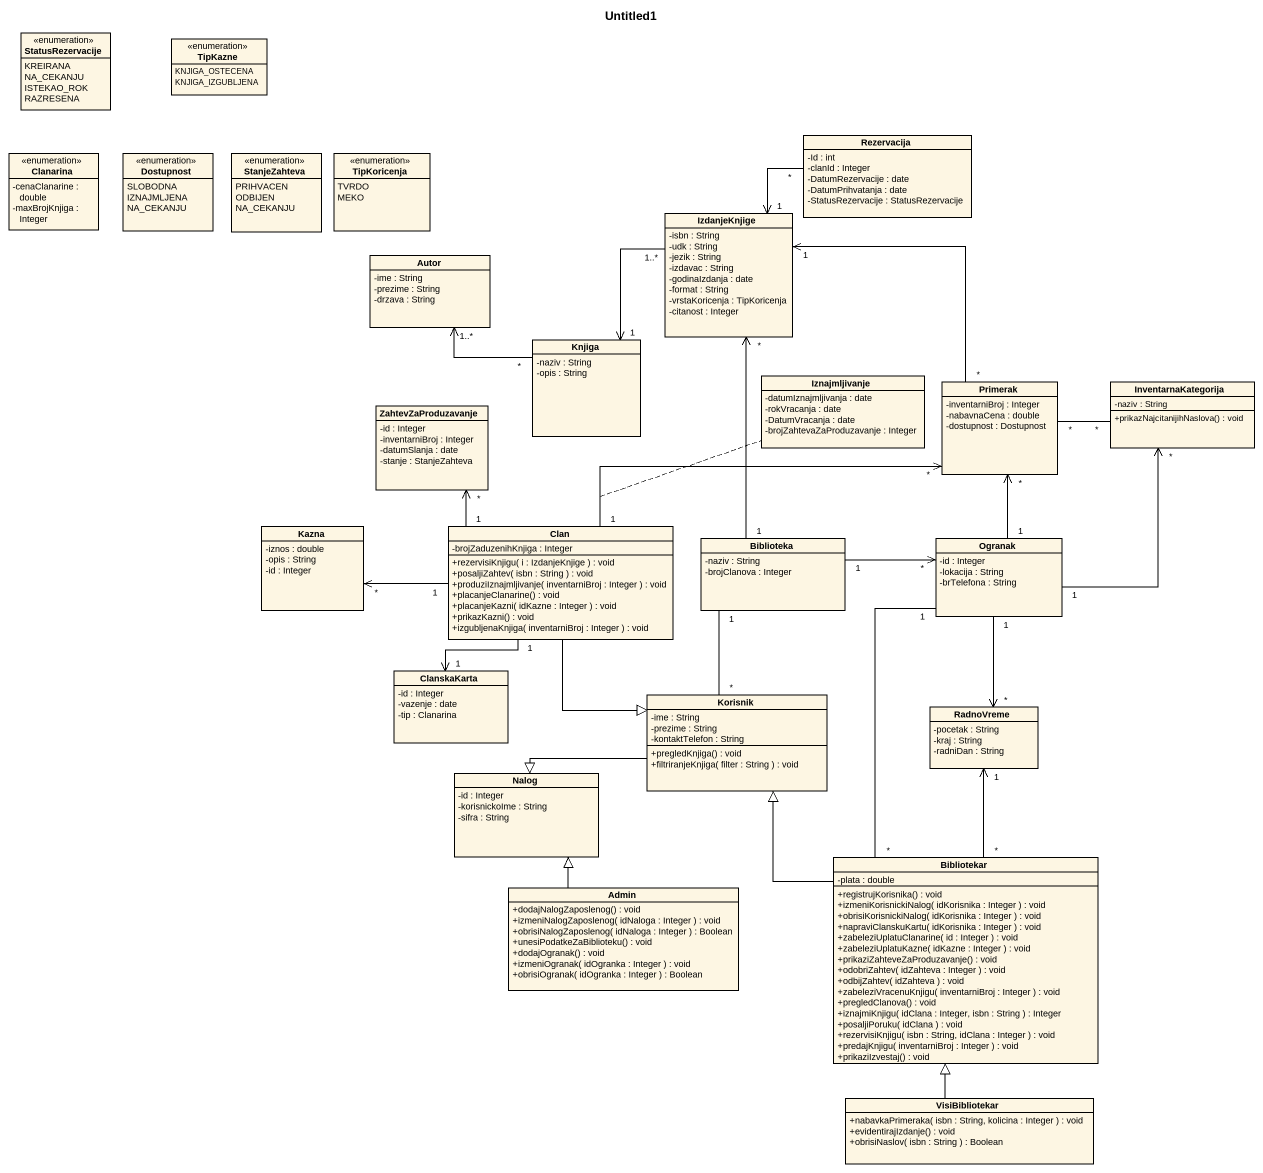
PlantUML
@startuml
title Untitled1
hide circle
hide empty members
skinparam classAttributeIconSize 0
enum StatusRezervacije {
  KREIRANA
  NA_CEKANJU
  ISTEKAO_ROK
  RAZRESENA
}
enum TipKazne {
  KNJIGA_OSTECENA
  KNJIGA_IZGUBLJENA
}
enum Clanarina {
  -cenaClanarine : double
  -maxBrojKnjiga : Integer
}
enum Dostupnost {
  SLOBODNA
  IZNAJMLJENA
  NA_CEKANJU
}
enum StanjeZahteva {
  PRIHVACEN
  ODBIJEN
  NA_CEKANJU
}
enum TipKoricenja {
  TVRDO
  MEKO
}
class Rezervacija {
  -Id : int
  -clanId : Integer
  -DatumRezervacije : date
  -DatumPrihvatanja : date
  -StatusRezervacije : StatusRezervacije
}
class IzdanjeKnjige {
  -isbn : String
  -udk : String
  -jezik : String
  -izdavac : String
  -godinaIzdanja : date
  -format : String
  -vrstaKoricenja : TipKoricenja
  -citanost : Integer
}
class Autor {
  -ime : String
  -prezime : String
  -drzava : String
}
class Knjiga {
  -naziv : String
  -opis : String
}
class Iznajmljivanje {
  -datumIznajmljivanja : date
  -rokVracanja : date
  -DatumVracanja : date
  -brojZahtevaZaProduzavanje : Integer
}
class Primerak {
  -inventarniBroj : Integer
  -nabavnaCena : double
  -dostupnost : Dostupnost
}
class InventarnaKategorija {
  -naziv : String
  +prikazNajcitanijihNaslova() : void
}
class ZahtevZaProduzavanje {
  -id : Integer
  -inventarniBroj : Integer
  -datumSlanja : date
  -stanje : StanjeZahteva
}
class Kazna {
  -iznos : double
  -opis : String
  -id : Integer
}
class Clan {
  -brojZaduzenihKnjiga : Integer
  +rezervisiKnjigu( i : IzdanjeKnjige ) : void
  +posaljiZahtev( isbn : String ) : void
  +produziIznajmljivanje( inventarniBroj : Integer ) : void
  +placanjeClanarine() : void
  +placanjeKazni( idKazne : Integer ) : void
  +prikazKazni() : void
  +izgubljenaKnjiga( inventarniBroj : Integer ) : void
}
class Biblioteka {
  -naziv : String
  -brojClanova : Integer
}
class Ogranak {
  -id : Integer
  -lokacija : String
  -brTelefona : String
}
class ClanskaKarta {
  -id : Integer
  -vazenje : date
  -tip : Clanarina
}
class Korisnik {
  -ime : String
  -prezime : String
  -kontaktTelefon : String
  +pregledKnjiga() : void
  +filtriranjeKnjiga( filter : String ) : void
}
class RadnoVreme {
  -pocetak : String
  -kraj : String
  -radniDan : String
}
class Nalog {
  -id : Integer
  -korisnickoIme : String
  -sifra : String
}
class Bibliotekar {
  -plata : double
  +registrujKorisnika() : void
  +izmeniKorisnickiNalog( idKorisnika : Integer ) : void
  +obrisiKorisnickiNalog( idKorisnika : Integer ) : void
  +napraviClanskuKartu( idKorisnika : Integer ) : void
  +zabeleziUplatuClanarine( id : Integer ) : void
  +zabeleziUplatuKazne( idKazne : Integer ) : void
  +prikaziZahteveZaProduzavanje() : void
  +odobriZahtev( idZahteva : Integer ) : void
  +odbijZahtev( idZahteva ) : void
  +zabeleziVracenuKnjigu( inventarniBroj : Integer ) : void
  +pregledClanova() : void
  +iznajmiKnjigu( idClana : Integer, isbn : String ) : Integer
  +posaljiPoruku( idClana ) : void
  +rezervisiKnjigu( isbn : String, idClana : Integer ) : void
  +predajKnjigu( inventarniBroj : Integer ) : void
  +prikaziIzvestaj() : void
}
class Admin {
  +dodajNalogZaposlenog() : void
  +izmeniNalogZaposlenog( idNaloga : Integer ) : void
  +obrisiNalogZaposlenog( idNaloga : Integer ) : Boolean
  +unesiPodatkeZaBiblioteku() : void
  +dodajOgranak() : void
  +izmeniOgranak( idOgranka : Integer ) : void
  +obrisiOgranak( idOgranka : Integer ) : Boolean
}
class VisiBibliotekar {
  +nabavkaPrimeraka( isbn : String, kolicina : Integer ) : void
  +evidentirajIzdanje() : void
  +obrisiNaslov( isbn : String ) : Boolean
}
Rezervacija "*" --> "1" IzdanjeKnjige
IzdanjeKnjige "1..*" --> "1" Knjiga
Knjiga "*" -up-> "1..*" Autor
Primerak "*" -left-> "1" IzdanjeKnjige
Primerak "*" -right- "*" InventarnaKategorija
Clan "1" -right-> "*" Primerak
(Clan, Primerak) .. Iznajmljivanje
Clan "1" -up-> "*" ZahtevZaProduzavanje
Clan "1" -left-> "*" Kazna
Clan "1" --> "1" ClanskaKarta
Clan --|> Korisnik
Biblioteka "1" -up-> "*" IzdanjeKnjige
Biblioteka "1" -right-> "*" Ogranak
Biblioteka "1" -- "*" Korisnik
Ogranak "1" -up-> "*" Primerak
Ogranak "1" -up-> "*" InventarnaKategorija
Ogranak "1" --> "*" RadnoVreme
Korisnik -left-|> Nalog
Bibliotekar "*" -up- "1" Ogranak
Bibliotekar -up-|> Korisnik
Bibliotekar "*" -up-> "1" RadnoVreme
Admin -up-|> Nalog
VisiBibliotekar -up-|> Bibliotekar
@enduml
